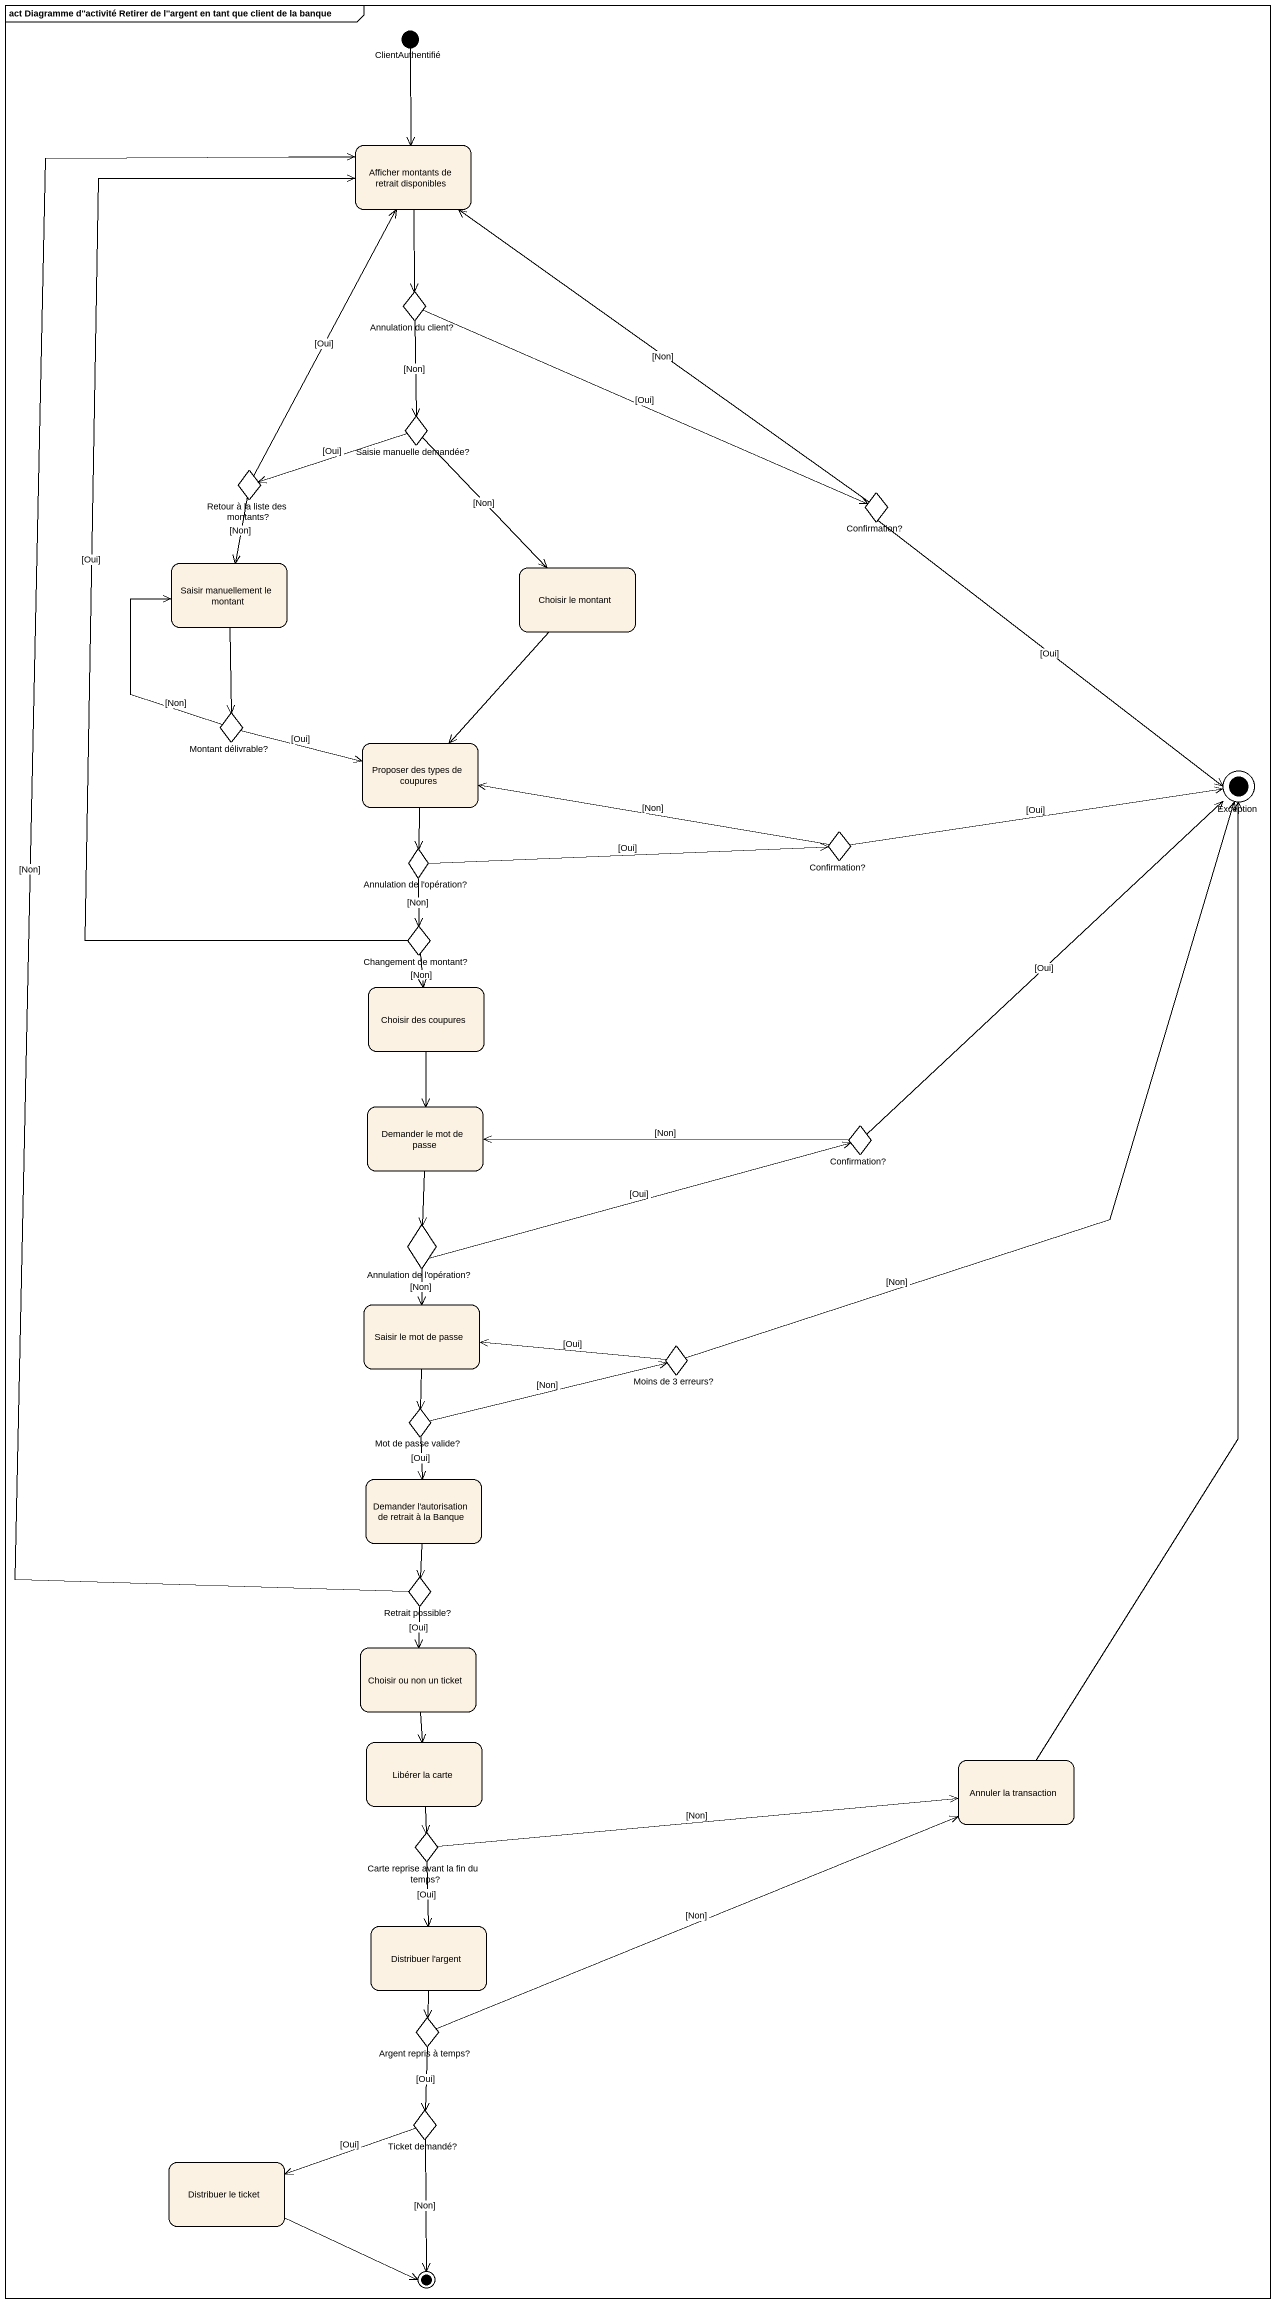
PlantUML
@startuml
mainframe act Diagramme d''activité Retirer de l''argent en tant que client de la banque
hide empty description
state ClientAuthentifié <<start>>
state "Afficher montants de retrait disponibles" as Afficher_montants_de
state "Annulation du client?" as Annulation_du_client <<choice>>
state "Saisie manuelle demandée?" as Saisie_manuelle_demandée <<choice>>
state "Retour à la liste des montants?" as Retour_à_la_liste_des <<choice>>
state "Confirmation?" as Confirmation <<choice>>
state "Saisir manuellement le montant" as Saisir_manuellement_le
state "Choisir le montant" as Choisir_le_montant
state "Montant délivrable?" as Montant_délivrable <<choice>>
state "Proposer des types de coupures" as Proposer_des_types_de
state "Exception" as Exception_ <<end>>
state "Confirmation?" as Confirmation_2 <<choice>>
state "Annulation de l'opération?" as Annulation_de_l_opération <<choice>>
state "Changement de montant?" as Changement_de_montant <<choice>>
state "Choisir des coupures" as Choisir_des_coupures
state "Demander le mot de passe" as Demander_le_mot_de_passe
state "Confirmation?" as Confirmation_3 <<choice>>
state "Annulation de l'opération?" as Annulation_de_l_opération_2 <<choice>>
state "Saisir le mot de passe" as Saisir_le_mot_de_passe
state "Moins de 3 erreurs?" as Moins_de_3_erreurs <<choice>>
state "Mot de passe valide?" as Mot_de_passe_valide <<choice>>
state "Demander l'autorisation de retrait à la Banque" as Demander_l_autorisation_de
state "Retrait possible?" as Retrait_possible <<choice>>
state "Choisir ou non un ticket" as Choisir_ou_non_un_ticket
state "Libérer la carte" as Libérer_la_carte
state "Annuler la transaction" as Annuler_la_transaction
state "Carte reprise avant la fin du temps?" as Carte_reprise_avant_la_fin <<choice>>
state "Distribuer l'argent" as Distribuer_l_argent
state "Argent repris à temps?" as Argent_repris_à_temps <<choice>>
state "Ticket demandé?" as Ticket_demandé <<choice>>
state "Distribuer le ticket" as Distribuer_le_ticket
state final1 <<end>>
ClientAuthentifié --> Afficher_montants_de
Afficher_montants_de --> Annulation_du_client
Annulation_du_client --> Saisie_manuelle_demandée : [Non]
Annulation_du_client -right-> Confirmation : [Oui]
Saisie_manuelle_demandée -left-> Retour_à_la_liste_des : [Oui]
Saisie_manuelle_demandée --> Choisir_le_montant : [Non]
Retour_à_la_liste_des -up-> Afficher_montants_de : [Oui]
Retour_à_la_liste_des --> Saisir_manuellement_le : [Non]
Confirmation -up-> Afficher_montants_de : [Non]
Confirmation --> Exception_ : [Oui]
Saisir_manuellement_le --> Montant_délivrable
Choisir_le_montant --> Proposer_des_types_de
Montant_délivrable -up-> Saisir_manuellement_le : [Non]
Montant_délivrable -right-> Proposer_des_types_de : [Oui]
Proposer_des_types_de --> Annulation_de_l_opération
Confirmation_2 -left-> Proposer_des_types_de : [Non]
Confirmation_2 -right-> Exception_ : [Oui]
Annulation_de_l_opération -right-> Confirmation_2 : [Oui]
Annulation_de_l_opération --> Changement_de_montant : [Non]
Changement_de_montant -up-> Afficher_montants_de : [Oui]
Changement_de_montant --> Choisir_des_coupures : [Non]
Choisir_des_coupures --> Demander_le_mot_de_passe
Demander_le_mot_de_passe --> Annulation_de_l_opération_2
Confirmation_3 -up-> Exception_ : [Oui]
Confirmation_3 -left-> Demander_le_mot_de_passe : [Non]
Annulation_de_l_opération_2 -right-> Confirmation_3 : [Oui]
Annulation_de_l_opération_2 --> Saisir_le_mot_de_passe : [Non]
Saisir_le_mot_de_passe --> Mot_de_passe_valide
Moins_de_3_erreurs -up-> Exception_ : [Non]
Moins_de_3_erreurs -left-> Saisir_le_mot_de_passe : [Oui]
Mot_de_passe_valide -right-> Moins_de_3_erreurs : [Non]
Mot_de_passe_valide --> Demander_l_autorisation_de : [Oui]
Demander_l_autorisation_de --> Retrait_possible
Retrait_possible -up-> Afficher_montants_de : [Non]
Retrait_possible --> Choisir_ou_non_un_ticket : [Oui]
Choisir_ou_non_un_ticket --> Libérer_la_carte
Libérer_la_carte --> Carte_reprise_avant_la_fin
Annuler_la_transaction -up-> Exception_
Carte_reprise_avant_la_fin -right-> Annuler_la_transaction : [Non]
Carte_reprise_avant_la_fin --> Distribuer_l_argent : [Oui]
Distribuer_l_argent --> Argent_repris_à_temps
Argent_repris_à_temps -right-> Annuler_la_transaction : [Non]
Argent_repris_à_temps --> Ticket_demandé : [Oui]
Ticket_demandé -left-> Distribuer_le_ticket : [Oui]
Ticket_demandé --> final1 : [Non]
Distribuer_le_ticket -right-> final1
@enduml
